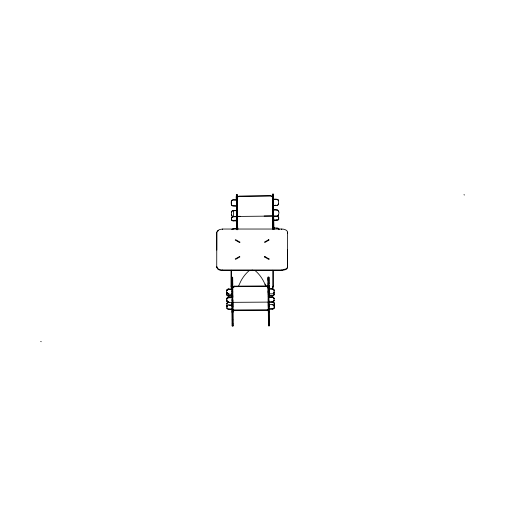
<?xml version="1.0" encoding="UTF-8"?>
<svg xmlns="http://www.w3.org/2000/svg" width="506" height="506" viewBox="0 0 506 506"><rect width="100%" height="100%" fill="white"/><g stroke="black" fill="none" stroke-linecap="round" stroke-linejoin="round"><path stroke-width="0.76" d="M237.428 222.476C236.41 223.108 236.422 221.337 237.396 221.811M272.576 196.923L272.557 194.146C274.132 193.381 273.48 197.157 272.57 195.79M216.783 250.109L216.783 232.178L217.51 230.742L219.674 229.49L222.627 229.035L281.722 229.035A5.908 3.409 0 0 1 287.427 231.565L287.572 267.168A5.901 3.403 0 0 1 285.839 269.571L281.722 270.571L222.627 270.571A5.901 3.403 0 0 1 218.459 269.571L217.523 268.869L216.732 267.168L216.783 233.051M236.542 209.079C238.181 208.402 236.549 210.344 236.536 208.921M236.593 214.923L236.865 229.218L236.84 228.661L233.652 228.706A1.967 1.088 -0.4 0 0 231.767 229.534M237.232 204.291L237.213 201.647M268.142 285.466L268.142 285.865M273.366 197.897C273.531 198.921 271.614 197.606 273.366 198.042L273.442 205.531L277.149 205.417L278.028 204.949L278.521 203.829L278.338 204.576M273.423 203.874L272.69 204.013M273.525 214.487L273.493 210.882M231.912 277.13L231.931 279.027M232.652 277.124L232.703 288.066M232.513 216.188A1.967 1.777 -1.7 0 1 231.514 214.658L231.52 214.974A1.967 1.777 -1.7 0 0 233.506 216.726L236.707 216.688L236.7 216.372L236.732 219.686C238.497 220.964 236.726 219.332 237.39 217.03L236.656 217.042L236.372 195.974M237.213 207.08L236.479 207.087L236.466 206.556M237.118 196.398L237.112 195.961M272.664 206.581L273.404 206.575L273.392 204.905M232.975 326.256L232.659 277.446M268.193 292.474L268.174 290.621L268.914 290.621L268.933 292.525L268.193 292.424L268.933 292.506M269.167 326.016L268.882 285.599M268.901 288.698L268.193 293.322M268.939 293.347L268.939 293.841L272.139 293.822A1.967 1.379 -0.4 0 0 274.1 292.43L274.081 290.014A1.967 1.379 -0.4 0 0 272.101 288.648L268.167 288.679L268.167 289.717L268.907 289.71M236.757 225.334L236.751 224.677M237.162 196.385L237.694 228.99L237.535 227.542M272.924 219.882L272.917 219.225M273.525 218.016L273.613 221.957L273.607 221.28M273.575 216.056L276.738 216.157A1.967 1.088 -0.4 0 1 278.68 217.245L278.717 219.25A1.967 1.088 -0.4 0 1 276.776 220.363L273.626 220.407M278.717 219.25L278.717 218.737A1.967 1.088 -0.4 0 1 276.776 219.851L273.62 219.895L273.657 219.218M236.688 222.482L237.428 222.393M268.831 295.068L268.85 276.927M236.441 198.289L236.447 198.776M273.297 194.127L273.31 199.446M237.333 215.107L236.593 214.778M236.479 207.087L237.219 207.017M236.378 196.417L236.372 194.608L236.41 200.458M273.404 206.612L273.398 206.081L272.658 206.087M236.504 196.214L236.688 215.632L237.428 215.626L237.004 229.781M268.37 287.06L268.85 277.927L268.11 277.927L268.186 287.142L268.92 287.18M237.169 197.384L237.105 194.601L237.162 196.208M237.181 198.213L237.75 196.948L239.136 196.41L270.647 196.005L272.045 196.511M278.597 203.684L278.534 204.146L278.572 201.236C278.585 198.2 274.416 199.294 272.639 199.219M278.439 215.246L278.692 214.348C280.191 210.237 276.067 208.719 272.791 209.92L273.196 228.231M272.557 194.133L272.595 195.044M268.408 288.565L268.882 285.517M226.878 289.982L226.815 290.855L227.067 289.641M226.935 298.236L226.871 299.116L226.935 298.23L227.845 297.389M232.811 302.341L268.262 302.101L268.275 309.33A0.987 0.601 -0.4 0 1 267.326 309.78L233.589 309.963A0.987 0.601 -0.4 0 1 232.855 309.387L232.836 302.24M268.313 309.862L268.281 310.014A0.987 0.601 -0.4 0 1 267.332 310.463L233.589 310.646A0.987 0.601 -0.4 0 1 232.861 310.07M216.783 232.779L216.922 232.165M268.401 287.174L268.882 285.713L268.142 285.713M237.238 197.441L237.738 196.638L239.123 196.1L270.634 195.689L272.032 196.195L272.633 197.757M226.878 290.501L228.263 289.521L231.925 289.445M232.766 287.187L233.272 286.56M232.766 287.712L234.664 286.674L266.175 286.466L267.573 286.858L268.155 287.825M226.941 298.755L228.326 297.775L232.773 297.699M277.623 205.234L278.332 204.26M277.724 215.904L278.426 214.93L277.25 216.094L273.493 216.22L273.518 217.308M231.919 288.92L228.263 288.996L227.067 289.647L227.074 290.166M217.51 231.343L218.453 230.635M239.901 242.115L239.382 242.469L235.201 240.008L235.72 239.705L239.901 242.165M264.448 256.94L264.973 256.643M269.148 259.002L268.629 259.357L264.448 256.89L264.973 256.593L269.148 259.053M255.024 270.514A21.752 12.561 60 0 1 265.011 284.353L265.53 284.056M272.247 288.534A5.908 3.409 60 0 0 272.81 286.447L273.329 286.143L273.329 270.704M268.148 287.307L267.566 286.326L266.175 285.934L234.657 286.156L233.272 286.567L233.272 287.092M232.773 297.205L228.32 297.256L227.852 297.914M216.732 267.168L216.732 266.561L217.523 268.269L218.459 268.971A5.901 3.403 0 0 0 222.627 269.97L281.722 269.964L285.839 268.971A5.901 3.403 0 0 0 287.572 266.561M236.378 194.69L237.105 194.62M273.303 194.215L272.544 194.595L272.551 196.436L273.291 196.429M236.41 195.727L237.15 195.714L237.162 197.277M272.601 195.253L273.341 195.246M272.563 195.594L273.303 195.582M272.563 195.689L273.303 195.677M272.563 195.784L273.31 195.778M236.428 196.581L237.169 196.575L237.238 200.831L236.498 201.097M272.57 196.164L273.303 196.151M273.366 198.042L272.633 197.89M236.941 198.769L237.181 198.403M231.324 204.297L231.293 201.54A1.967 1.777 -1.7 0 1 233.247 199.731L236.46 199.99L233.26 200.047A1.967 1.777 -1.7 0 0 231.305 201.856L231.324 204.297A1.967 1.777 -1.7 0 0 233.31 206.056L236.511 205.993L233.304 205.733A1.967 1.777 -1.7 0 1 232.792 205.683M272.645 199.535L276.586 199.49L277.984 199.99M272.791 209.92L272.69 200.648L273.43 200.642L273.303 195.923M273.423 203.754L272.69 203.697M275.991 205.183L273.442 205.525M236.479 206.96L237.213 206.872M272.658 206.416L273.404 206.41M236.498 207.688L237.238 207.681M236.568 208.984L237.308 208.978M236.536 209.13L237.276 208.946M231.52 214.974L231.489 212.216A1.967 1.777 -1.7 0 1 233.443 210.407L237.339 210.388L237.384 216.252M272.797 210.18L273.531 210.167L273.43 200.642M273.487 210.192C275.087 210.224 278.414 209.433 278.673 211.913L278.661 211.59M272.797 210.433L273.537 210.426M272.804 210.692L273.544 210.686M272.804 210.951L273.544 210.939L273.929 228.004M272.81 211.204L273.55 211.198M272.81 211.464L273.55 211.451M272.816 211.717L273.556 211.704M272.823 211.963L273.556 211.957M272.823 212.216L273.563 212.204M272.829 212.457L273.569 212.45M272.829 212.703L273.569 212.691M272.835 212.937L273.575 212.931M272.842 213.171L273.575 213.159M236.587 213.918L237.327 213.911M272.842 213.399L273.582 213.387M272.848 213.621L273.588 213.614M272.854 213.836L273.588 213.829M272.854 214.044L273.594 214.038M236.593 214.595L237.333 214.588M272.86 214.253L273.601 214.24M236.694 214.911L237.333 214.917M272.86 214.449L273.601 214.436M272.867 214.639L273.607 214.626M272.873 214.816L273.607 214.81M272.873 214.987L273.613 214.98M237.428 215.562L236.688 215.569L237.738 228.484C236.055 229.8 237.561 227.131 236.928 225.651M272.879 215.151L273.62 215.145M272.879 215.309L273.62 215.303M232.988 216.359A1.967 1.777 -1.7 0 0 233.5 216.41L240.489 216.315M264.126 216.005L272.791 215.891M237.384 216.448L272.835 216.068M272.943 217.858L273.683 217.846M237.213 218.548L236.593 218.484M236.732 219.749L236.738 220.357L237.472 220.293M237.371 220.875L233.449 220.926A1.967 1.088 -0.4 0 1 231.451 219.863L231.444 219.351A1.967 1.088 -0.4 0 0 233.443 220.414L237.377 220.154M236.65 220.73L237.27 220.724M236.656 221.331L237.396 221.318M236.669 221.413L237.282 221.407M236.681 221.887L237.422 221.875M236.681 221.97L237.422 221.957M236.681 222.058L237.422 222.052M236.688 222.248L237.422 222.147M236.688 222.336L237.428 222.317M236.688 222.621L237.428 222.608M237.409 223.235L236.669 223.247L236.498 205.936M237.308 225.771L236.568 225.777L236.65 229.212M273.917 227.7L273.183 227.706L273.215 229.37M273.91 229.224C275.264 226.53 271.488 228.68 273.885 228.541M278.983 229.718L278.977 229.104A1.967 1.088 -0.4 0 0 276.978 228.042L273.139 227.858L273.17 229.237M273.145 228.516L273.879 228.503L273.873 227.934M231.919 278.173L232.659 277.927M231.919 278.464L232.659 278.458M268.129 279.344L268.869 279.337M268.129 279.888L268.869 279.881M268.129 280.469L268.869 280.469M268.155 282.753L268.888 282.746M268.155 283.354L269.021 283.354M268.148 283.486L268.888 283.48L268.869 280.722M268.895 284.138L268.155 284.005M268.148 285.801L268.882 285.795M231.95 286.579L232.69 286.573M268.148 286.339L268.882 286.333M268.914 286.548L268.148 286.194M268.174 286.598L268.914 286.592M268.161 287.516L268.901 287.509M268.401 287.762L268.895 287.762M268.161 288.306L268.901 288.293M268.167 289.204L272.108 289.179A1.967 1.379 -0.4 0 1 274.088 290.539L274.081 290.02M231.976 289.894L232.709 289.887M268.914 290.425L268.174 290.431L268.212 295.517M231.982 291.146L232.722 291.14M268.174 290.944L268.914 291.02M268.18 291.475L268.92 291.532M232.014 293.796L232.754 293.79M232.754 293.872L232.02 293.948L232.039 297.553M226.808 290.33C225.398 294.018 229.382 294.834 232.007 294.094L232.007 293.569M232.766 294.384L232.033 294.391L232.039 295.593L228.832 295.618A1.967 1.202 -0.4 0 1 226.852 294.429L226.859 295.011A1.967 1.202 -0.4 0 0 228.838 296.2L232.039 296.181L232.026 296.63M232.007 294.65L232.747 294.644M268.199 294.536L268.939 294.536M232.014 295.384L232.754 295.377M268.977 295.46L272.165 295.441A1.967 1.202 -0.4 0 0 274.132 294.226L274.132 294.713A1.967 1.202 -0.4 0 1 272.171 295.928L268.983 295.947L268.945 295.238M232.02 295.921L232.754 295.921M232.026 296.263L232.766 296.244L232.766 296.624M232.058 296.478L232.792 296.478M232.026 296.788L232.766 296.788M232.773 296.965L232.033 296.971L232.033 297.705M232.033 297.117L232.773 297.028M268.964 296.946L272.064 296.921A1.967 1.379 -0.4 0 1 274.043 298.287L274.062 300.703A1.967 1.379 -0.4 0 1 272.101 302.095L268.907 302.114M268.996 297.471L272.07 297.452A1.967 1.379 -0.4 0 1 274.05 298.812L274.043 298.287M232.045 299.584L232.785 299.527M232.785 300.159L232.045 299.748M232.052 300.368L232.792 300.362L232.785 299.843M232.058 300.912L232.798 301.171M232.058 301.007L232.798 300.994M269.091 301.974L272.215 301.949A1.967 1.607 -0.3 0 1 274.195 303.543L274.195 303.189A1.967 1.607 -0.3 0 0 273.196 301.804M226.871 298.584C225.455 302.272 229.446 303.094 232.071 302.348M232.071 302.898L232.811 302.892M232.817 303.22L232.077 303.227L232.102 307.193M232.071 303.353L232.811 303.347M232.823 303.802L232.083 303.467M232.102 309.406L228.914 309.432A1.967 1.202 -0.4 0 1 226.941 308.243L226.922 306.098A1.967 1.202 -0.4 0 1 228.889 304.884L232.83 304.859M269.084 304.625L272.222 304.606A1.967 1.202 -0.4 0 1 274.195 305.795L274.201 306.282A1.967 1.202 -0.4 0 0 273.936 305.681M232.045 305.352L228.889 305.371L228.889 304.884M232.09 306.054L232.83 306.048M268.281 305.801L269.021 305.795M232.09 306.655L232.83 306.649M269.021 306.402L268.288 306.402L268.237 299.362M232.102 306.851L232.836 306.845L232.817 303.904M232.842 307.711L232.09 307.718L232.096 308.919L228.908 308.945A1.967 1.202 -0.4 0 1 226.935 307.756L226.941 308.243M274.214 307.983L274.208 307.496A1.967 1.202 -0.4 0 1 272.247 308.711L269.091 308.736L269.097 309.223L272.247 309.198A1.967 1.202 -0.4 0 0 274.214 307.983L274.195 305.795M232.127 311.886L232.868 311.879L232.792 309.527M268.325 311.639L269.059 311.633M269.065 312.24L268.325 312.246L268.142 285.624M232.197 319.874L232.937 319.868M232.216 323.758L232.956 323.751M269.148 323.511L268.408 323.517L268.427 325.883M232.229 325.029L232.969 325.023M232.229 325.181L232.969 325.175M463.939 194.728L464.54 194.981M40.67 341.468L41.258 341.721M231.021 270.704L231.021 286.143L231.546 286.447A5.908 3.409 -60 0 0 232.102 288.534M226.827 292.753L226.827 292.228L227.409 293.72M226.89 301.007L226.884 300.488L227.472 301.456M278.502 200.781L277.977 199.674M272.563 197.302L272.032 196.195M287.427 232.165L287.629 233.051L287.623 232.399M236.732 220.306L237.055 223.203M268.522 288.509L268.155 284.144M268.11 277.927L268.787 288.464M273.575 215.891L273.582 216.568M273.348 226.1L273.518 229.243M272.879 221.97L272.867 221.293M273.31 194.291L273.335 195.031M272.563 195.828L272.69 200.648M231.957 282.86L232.007 284.429M232.305 293.853L232.399 296.99M232.57 302.474L232.646 304.827M277.661 210.066L277.187 209.895M273.525 214.443L273.575 216.144M272.785 214.645L272.785 214.31M237.118 196.543L237.118 196.341M233.443 210.407L233.506 216.726L233.5 216.41M231.489 212.216L231.501 212.533A1.967 1.777 -1.7 0 1 233.456 210.73L237.295 210.679L237.282 209.44M272.81 219.313L273.069 229.205L273.803 229.167L273.778 228.079L273.778 228.699M236.378 196.214L236.441 198.339M236.555 210.673L236.707 216.688M273.031 228.231L272.835 219.901M237.238 204.759L237.314 208.048M237.725 229.756L237.687 228.32L237.694 228.927M236.473 201.685L236.536 204.177L237.27 204.171L237.162 196.315M236.517 206.967L236.985 229.724M236.447 208.807L236.498 210.932L236.466 205.518M236.561 217.637L236.498 216.106L236.511 217.688M236.618 221.103L236.852 229.167M236.732 229.199L236.536 220.844L236.599 229.003M237.314 217.529L236.536 217.744L236.504 216.657L233.348 216.695A1.967 1.088 -0.4 0 0 231.406 217.814L231.451 219.863M273.929 228.225L273.955 229.363M272.842 216.517L272.835 216.157M237.39 217.03L237.384 216.606M237.023 217.036C236.979 214.152 237.137 222.501 237.099 219.743M272.728 208.573L272.734 209.01M273.006 229.199L272.607 195.43M237.75 228.978L237.757 229.541M237.396 221.679L237.289 216.631M237.01 228.984L237.017 229.484M237.194 198.08L237.194 199.984M273.531 210.167L273.544 210.939M273.531 228.472L273.499 225.227M237.232 204.222L237.346 216.669M232.69 285.58L232.69 285.953M231.95 285.586L231.95 286.061M268.11 276.934L268.161 288.679M232.014 295.283L232.014 295.751M232.235 326.168L231.919 277.452M272.753 215.733L272.759 217.017M236.485 194.627L236.447 199.845M231.931 280.09L231.969 284.555M278.68 217.245L278.68 217.757A1.967 1.088 -0.4 0 0 278.61 217.479M276.978 228.042L276.984 228.655M276.776 219.851L276.776 220.363M274.195 303.189L274.208 305.156A1.967 1.607 -0.3 0 1 273.948 305.959M273.354 205.474L273.366 206.986M272.715 219.345L272.734 222.33M272.165 295.441L272.171 295.928M272.222 304.606L272.222 305.093M272.247 308.711L272.247 309.198M268.933 288.692L268.85 277.237L268.857 278.205M268.99 296.231L268.996 297.237M268.781 289.717L268.794 291.469M268.408 288.306L268.439 292.424M268.408 288.293L268.401 287.851M268.11 277.237L268.117 278.211M267.326 309.78L267.332 310.463M236.789 223.026L236.821 227.877M236.384 200.022C235.505 195.367 237.485 192.217 237.187 198.826M236.428 205.98L236.46 211.034M233.652 228.706L233.658 229.218M233.443 220.414L233.449 220.926M233.842 309.982L233.848 310.665M231.406 217.814L231.413 218.326A1.967 1.088 -0.5 0 1 231.47 218.042M228.832 295.618L228.838 296.2M228.908 308.945L228.914 309.432M228.37 301.943A1.967 1.607 -0.3 0 0 226.922 303.511L226.935 305.472A1.967 1.607 -0.3 0 0 227.2 306.275M226.922 306.098L226.928 306.585M274.132 294.713L274.1 291.911A1.967 1.379 -0.4 0 1 274.031 292.266A1.967 1.202 -0.4 0 1 274.119 292.569L274.125 293.056A1.967 1.202 -0.4 0 0 274.056 292.746M274.208 305.156L274.208 304.802A1.967 1.607 -0.3 0 1 273.948 305.605M274.062 300.703L274.062 300.178A1.967 1.379 -0.4 0 1 273.993 300.532M272.101 288.654L272.108 289.179M272.064 296.921L272.07 297.452M272.101 301.57L272.101 302.095M268.939 292.968L268.996 297.598M268.99 300.779L269.167 325.782M268.895 288.047L268.161 288.047M268.578 293.107L268.585 294.549M268.212 295.953L268.224 297.566M268.231 298.401L268.237 299.198M268.142 285.283L268.085 287.471M268.306 309.179L268.427 325.788M267.883 286.617L267.883 287.142M267.566 286.339L267.573 286.858M267.162 286.124L267.162 286.643M266.681 285.985L266.687 286.51M266.175 285.941L266.175 286.466M237.428 215.626L237.447 218.826M234.657 286.156L234.664 286.674M234.151 286.206L234.151 286.725M233.677 286.345L233.677 286.87M232.956 286.858L232.962 287.376M232.792 300.362L232.798 302.43M232.855 309.564L232.874 312.48L232.134 312.487L232.127 308.97M232.678 280.381L232.678 280.722M232.697 283.739L232.697 284.334M232.69 286.054L232.709 289.843L231.976 289.849L231.919 277.933M232.741 292.904L232.716 290.71L231.982 290.716L232.001 292.715M232.754 295.118L232.754 295.751M232.874 310.412L232.975 325.896M232.134 310.418L232.235 325.902M228.769 288.945L228.775 289.47M228.807 293.594L228.807 294.112M228.832 297.205L228.832 297.724M228.876 301.886L228.87 302.367M228.263 288.996L228.263 289.521M228.295 293.55L228.295 294.068M228.32 297.256L228.326 297.775M228.358 301.804L228.358 302.329M227.789 289.141L227.789 289.66M227.877 301.671L227.883 302.19M227.377 289.362L227.384 289.881M227.441 297.617L227.447 298.135M227.093 292.917L227.099 293.436M227.131 297.901L227.131 298.426M227.156 301.171L227.156 301.69M226.897 292.582L226.859 295.011M226.954 300.842L226.96 301.361M226.922 303.511L226.922 303.866A1.967 1.607 -0.3 0 1 228.883 302.24M226.935 305.118L226.935 305.472M287.572 249.502L287.572 267.168M281.722 229.035L281.722 229.635M281.722 269.964L281.722 270.571M272.81 270.236L272.81 286.447M252.178 269.964L252.178 270.571M231.546 270.236L231.546 286.447M222.627 229.035L222.627 229.635M222.627 269.97L222.627 270.571M231.584 288.23A5.908 3.409 -60 0 1 231.021 286.143M249.325 270.514A21.752 12.561 -60 0 0 240.894 281.039L239.344 284.353A5.908 3.409 -60 0 1 238.68 285.738M273.329 286.143A5.908 3.409 60 0 1 272.108 288.85M265.675 285.738A5.908 3.409 60 0 1 265.011 284.353M277.971 228.788A1.967 1.088 -0.4 0 1 278.389 228.959M278.705 229.18A1.967 1.088 -0.4 0 1 278.907 229.439M278.085 216.998A1.967 1.088 -0.4 0 1 278.401 217.213M232.273 229.553A1.967 1.088 -0.4 0 1 232.671 229.376M231.659 217.776A1.967 1.088 -0.5 0 1 231.969 217.548M232.374 217.371A1.967 1.088 -0.5 0 1 232.842 217.257M232.317 205.512A1.967 1.777 -1.7 0 1 231.318 203.981M226.916 293.271A1.967 1.202 -0.4 0 0 226.852 293.581L226.846 292.999A1.967 1.202 -0.4 0 1 226.909 292.689M226.992 306.275A1.967 1.202 -0.4 0 1 227.504 305.732M273.208 305.251A1.967 1.202 -0.4 0 1 273.62 305.434M227.517 306.25A1.967 1.607 -0.3 0 1 227.004 305.535M273.803 300.868A1.967 1.379 -0.4 0 1 273.493 301.152M273.841 292.601A1.967 1.379 -0.4 0 1 273.525 292.885M239.382 256.593L235.201 259.002L235.72 259.306L239.901 256.89L239.382 256.593M268.629 239.705L264.448 242.115L264.973 242.418L269.148 240.008L268.629 239.705"/></g></svg>
